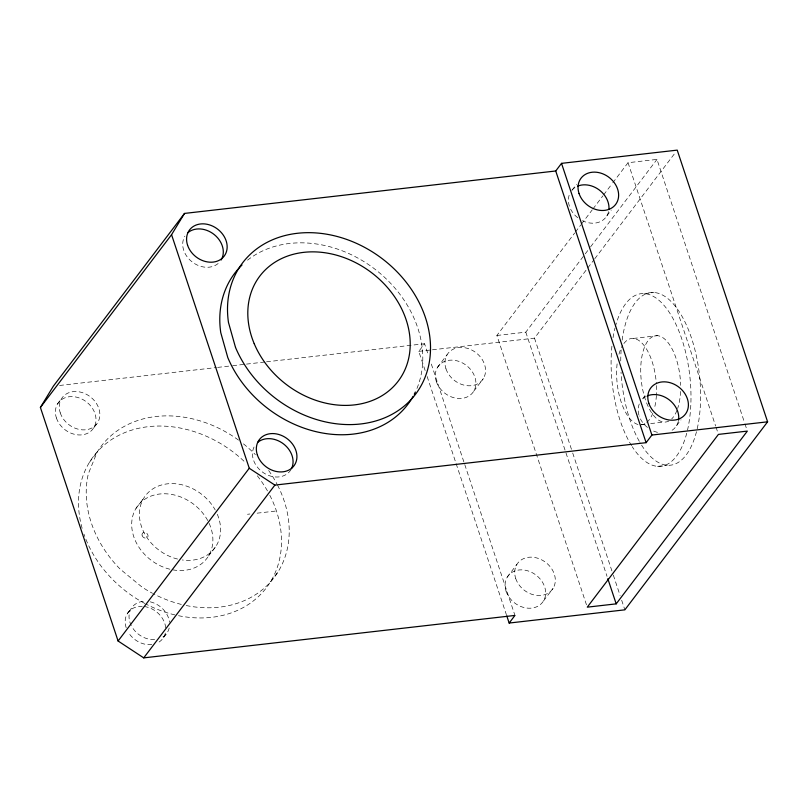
<?xml version="1.0" encoding="UTF-8"?>
<svg xmlns="http://www.w3.org/2000/svg" width="808" height="808" viewBox="0 0 808 808"><rect width="100%" height="100%" fill="white"/><g stroke="black" fill="none" stroke-linecap="round" stroke-linejoin="round"><path stroke-width="0.61" stroke-dasharray="4.04 3.03" d="M238.532 440.118A108.585 87.87 37.2 0 0 97.122 452.217L88.365 473.71A108.585 87.87 37.2 0 0 120.069 569.044L141.966 587.032A108.585 87.87 37.2 0 0 152.54 593.314M57.58 403.859L61.438 398.778M93.819 427.705L97.677 422.624M89.405 462.378L97.122 452.217M136.047 508.313L143.763 498.142M127.351 613.585L131.199 608.505M208.535 555.995L216.251 545.834M163.59 637.431L167.448 632.351M425.149 370.519L418.776 351.369L424.564 343.743L428.149 354.51M270.609 581.609L278.326 571.438M437.481 367.387L447.127 354.692M572.054 190.132L576.508 184.274M586.467 604.768L496.88 335.471L574.67 233.027M575.427 232.017L580.77 224.988M581.528 223.988L592.203 209.918M592.971 208.918L602.879 195.859M603.647 194.859L612.03 183.81M612.797 182.8L628.048 162.711L656.975 159.408L744.562 422.715M473.72 391.234L483.366 378.538M606.818 215.938L611.262 210.07M496.88 335.471L525.806 332.169L584.527 254.823M585.285 253.823L589.87 247.793M590.628 246.793L656.975 159.408M432.462 349.803L534.482 338.138L594.021 259.721M594.789 258.712L675.69 152.146M507.242 577.114L516.888 564.408M642.562 398.879L646.269 394.001M543.491 600.96L553.137 588.254M676.579 425.654L681.033 419.796M644.501 293.607L654.147 292.506M59.61 385.466L216.382 367.539M217.635 367.398L231.431 365.822M232.684 365.681L245.228 364.246M246.48 364.105L265.287 361.954M266.549 361.812L424.564 343.743M418.776 351.369L431.219 349.945M633.31 338.441L657.419 335.694M641.057 424.675L645.875 424.129M650.692 423.574L663.954 422.059M657.581 466.347L667.226 465.246M247.501 514.272L249.914 513.999M257.146 513.171L276.427 510.969M744.966 423.917L746.552 428.705M628.048 162.711L715.635 426.028M716.04 427.22L718.029 433.209M534.482 338.138L572.306 451.834M572.71 453.036L612.918 573.922M613.322 575.114L620.09 595.466M621.675 600.253L624.867 609.828M525.806 332.169L607.03 576.326M431.331 364.085L464.378 463.428M464.782 464.63L514.949 615.433M427.139 376.498L506.374 614.676M277.538 485.133A108.585 87.87 37.2 0 1 186.183 605.525M181.335 604.424A108.585 87.87 37.2 0 1 153.631 593.89M243.461 443.875A108.585 87.87 37.2 0 1 255.368 454.621M268.68 470.529A108.585 87.87 37.2 0 1 276.972 484.032M269.821 495.294A108.585 87.87 37.2 0 1 176.043 615.171M174.831 614.888A108.585 87.87 37.2 0 1 145.915 604.051M144.824 603.475A108.585 87.87 37.2 0 1 83.961 534.139M82.133 528.28A108.585 87.87 37.2 0 1 125.088 432.492A108.585 87.87 37.2 0 1 245.046 462.206M257.328 475.811A108.585 87.87 37.2 0 1 267.468 490.931M217.322 514.282A43.43 35.148 37.2 0 1 182.275 559.964M177.558 559.055A43.43 35.148 37.2 0 1 145.491 495.617A43.43 35.148 37.2 0 1 215.211 509.949M165.337 633.129A21.715 17.574 37.2 0 1 157.671 642.855M151.813 644.572A21.715 17.574 37.2 0 1 128.482 632.573M126.179 627.715A21.715 17.574 37.2 0 1 142.218 606.333M144.329 606.525A21.715 17.574 37.2 0 1 165.731 628.311M169.195 628.048A21.715 17.574 37.2 0 1 160.439 638.27M154.651 639.582A21.715 17.574 37.2 0 1 132.34 627.493M131.27 625.594A21.715 17.574 37.2 0 1 145.026 601.233M150.308 601.839A21.715 17.574 37.2 0 1 169.508 622.241M290.89 469.751A21.715 17.574 37.2 0 1 263.62 472.872A21.715 17.574 37.2 0 1 254.651 445.905M218.14 263.509A21.715 17.574 37.2 0 1 191.567 261.459A21.715 17.574 37.2 0 1 184.881 236.178M247.531 260.186A108.585 87.87 37.2 0 1 375.589 269.7A108.585 87.87 37.2 0 1 415.868 390.921M608.565 211.635A21.715 17.574 37.2 0 1 582.487 220.736M577.7 217.726A21.715 17.574 37.2 0 1 569.761 207.202M569.408 206.222A21.715 17.574 37.2 0 1 569.529 194.152M571.923 190.233A21.715 17.574 37.2 0 1 576.498 186.668M209.131 523.352A43.43 35.148 37.2 0 1 169.054 569.014A43.43 35.148 37.2 0 1 138.633 504.717A43.43 35.148 37.2 0 1 208.616 522.261M678.326 421.362A21.715 17.574 37.2 0 1 670.66 431.088M657.47 432.331A21.715 17.574 37.2 0 1 652.258 430.462M647.471 427.452A21.715 17.574 37.2 0 1 639.178 415.938M638.875 414.948A21.715 17.574 37.2 0 1 639.3 403.879M643.32 398.324A21.715 17.574 37.2 0 1 646.259 396.385M615.312 326.856A86.87 38.966 83.5 0 1 669.226 312.282A86.87 38.966 83.5 0 1 686.457 434.29A86.87 38.966 83.5 0 1 632.24 446.713M631.583 445.673A86.87 38.966 83.5 0 1 612.06 344.834M613.04 337.673A86.87 38.966 83.5 0 1 614.999 328.058M644.835 423.725A43.43 19.483 83.5 0 1 623.584 408.262A43.43 19.483 83.5 0 1 617.342 362.045M618.958 354.177A43.43 19.483 83.5 0 1 622.604 345.41M623.897 343.501A43.43 19.483 83.5 0 1 656.288 383.093M656.439 385.588A43.43 19.483 83.5 0 1 656.46 394.223M656.399 395.415A43.43 19.483 83.5 0 1 654.207 409.08M652.824 413.201A43.43 19.483 83.5 0 1 646.693 422.473M622.15 340.097A86.87 38.966 83.5 0 1 674.761 305.586A86.87 38.966 83.5 0 1 696.597 431.29A86.87 38.966 83.5 0 1 639.926 442.42M639.29 441.309A86.87 38.966 83.5 0 1 621.029 372.205M620.736 360.974A86.87 38.966 83.5 0 1 621.14 349.925M668.943 420.968A43.43 19.483 83.5 0 1 641.602 383.275A43.43 19.483 83.5 0 1 657.227 335.674A43.43 19.483 83.5 0 1 680.639 385.335M680.568 391.466A43.43 19.483 83.5 0 1 677.649 408.454M676.932 410.444A43.43 19.483 83.5 0 1 671.69 418.918M515.726 578.538A21.715 17.574 37.2 0 0 550.147 591.749A21.715 17.574 37.2 0 0 539.158 558.722A21.715 17.574 37.2 0 0 515.726 578.538M506.081 591.244A21.715 17.574 37.2 0 0 540.501 604.445A21.715 17.574 37.2 0 0 529.513 571.428A21.715 17.574 37.2 0 0 506.081 591.244M60.277 412.908A21.715 17.574 37.2 0 0 94.698 426.109A21.715 17.574 37.2 0 0 83.709 393.092A21.715 17.574 37.2 0 0 60.277 412.908M436.32 381.517A21.715 17.574 37.2 0 0 470.741 394.728A21.715 17.574 37.2 0 0 459.752 361.701A21.715 17.574 37.2 0 0 436.32 381.517M445.966 368.812A21.715 17.574 37.2 0 0 480.376 382.022A21.715 17.574 37.2 0 0 469.397 348.995A21.715 17.574 37.2 0 0 445.966 368.812M56.419 417.989A21.715 17.574 37.2 0 0 90.839 431.189A21.715 17.574 37.2 0 0 79.851 398.172A21.715 17.574 37.2 0 0 56.419 417.989M142.127 535.603A3.262 2.636 37.2 0 0 147.288 537.583A3.262 2.636 37.2 0 0 145.642 532.634A3.262 2.636 37.2 0 0 142.127 535.603"/><path stroke-width="1.21" d="M509.161 623.049L514.949 615.433L143.723 657.874L118.089 641.007L40.4 407.454L53.338 386.184L184.507 213.423L555.732 170.983L561.52 163.357L677.225 150.126L767.6 421.816L624.867 609.828L509.161 623.049L506.767 615.868M40.4 407.454L171.559 234.694L184.507 213.423M118.089 641.007L249.258 468.246L171.559 234.694M143.723 657.874L274.882 485.103L646.107 442.673L651.894 435.047L767.6 421.816M616.191 603.859L747.35 431.098L718.423 434.401L587.264 607.161L616.191 603.859L607.828 578.72M249.258 468.246L274.882 485.103M561.52 163.357L651.894 435.047M555.732 170.983L646.107 442.673M413.12 396.314A108.585 87.87 37.2 0 1 319.261 432.391A108.585 87.87 37.2 0 1 227.806 357.621L220.756 332.623A108.585 87.87 37.2 0 1 242.016 265.004M415.352 392.021A108.585 87.87 37.2 0 1 414.282 394.183M577.579 186.163A21.715 17.574 37.2 0 1 599.011 189.789A21.715 17.574 37.2 0 1 608.939 209.272M257.641 442.42A21.715 17.574 37.2 0 1 283.659 444.026A21.715 17.574 37.2 0 1 291.446 468.751M187.87 232.694A21.715 17.574 37.2 0 1 214.443 234.744A21.715 17.574 37.2 0 1 221.129 260.024M647.339 395.89A21.715 17.574 37.2 0 1 669.347 399.94A21.715 17.574 37.2 0 1 678.558 420.2M235.522 347.46L228.472 322.463A108.585 87.87 37.2 0 1 358.813 244.44A108.585 87.87 37.2 0 1 404.354 405.959A108.585 87.87 37.2 0 1 235.522 347.46M254.217 343.693A86.87 70.296 37.2 0 0 393.799 386.295A86.87 70.296 37.2 0 0 339.017 255.904A86.87 70.296 37.2 0 0 254.217 343.693M187.577 245.228A21.715 17.574 37.2 0 0 221.998 258.429A21.715 17.574 37.2 0 0 211.009 225.412A21.715 17.574 37.2 0 0 187.577 245.228M257.348 454.954A21.715 17.574 37.2 0 0 291.769 468.155A21.715 17.574 37.2 0 0 280.78 435.138A21.715 17.574 37.2 0 0 257.348 454.954M579.053 193.516A21.715 17.574 37.2 0 0 613.474 206.717A21.715 17.574 37.2 0 0 602.485 173.7A21.715 17.574 37.2 0 0 579.053 193.516M648.824 403.243A21.715 17.574 37.2 0 0 683.235 416.443A21.715 17.574 37.2 0 0 672.256 383.416A21.715 17.574 37.2 0 0 648.824 403.243"/></g></svg>
